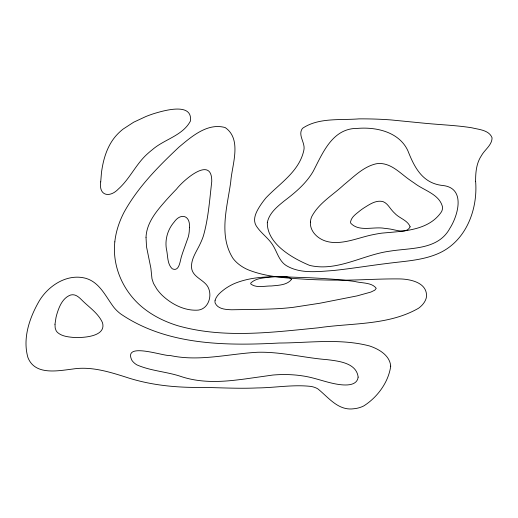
<?xml version="1.0" encoding="UTF-8"?>
<svg xmlns="http://www.w3.org/2000/svg" width="518" height="518" viewBox="0 0 518 518"><rect width="100%" height="100%" fill="white"/><g stroke="black" fill="none" stroke-linecap="round" stroke-linejoin="round"><path stroke-width="0.78" d="M189.433 227.318L189.258 231.41A77.247 50.68 -17.2 0 1 188.332 236.81L182.835 252.279A133.152 87.354 -17.2 0 0 181.753 255.627C180.011 260.042 179.688 272.332 172.229 268.771C166.964 263.798 168.039 255.562 166.401 249.041C164.821 239.504 167.722 229.455 174.061 222.164C180.627 212.607 190.404 215.268 189.433 227.318M100.719 181.883C98.556 196.044 109.848 198.018 118.434 188.966C130.031 178.619 136.176 163.604 147.954 153.393A63.824 41.874 -17.2 0 1 152.35 149.702C164.232 139.251 182.601 135.774 190.384 121.128C193.013 101.936 163.682 110.664 153.969 113.591A87.4 57.343 -17.2 0 0 146.07 116.446L133.709 122.196L123.122 129.079A48.796 32.012 -17.2 0 0 117.813 133.851C109.162 142.605 104.662 154.526 102.46 166.433A212.225 139.232 -17.2 0 0 101.463 172.669L100.719 181.883M475.621 181.268C477.952 209.822 465.805 241.647 438.105 253.606C422.015 260.593 404.215 261.156 387.082 263.481C369.101 265.656 351.23 268.661 333.21 270.532C317.605 271.594 300.149 274.041 286.104 265.481C279.28 261.046 277.344 252.784 273.439 246.167C268.946 238.209 260.748 233.268 256.028 225.518C252.272 218.803 256.572 211.286 260.25 205.575A99.857 65.508 -17.2 0 1 266.064 197.753C279.979 183.126 299.346 171.445 303.865 150.168C305.607 142.735 297.416 135.217 302.447 128.373C318.661 117.34 340.332 120.396 359.013 118.868A320.338 210.159 -17.2 0 1 372.5 119.004A314.089 206.06 -17.2 0 1 390.844 119.917L420.143 122.805A556.869 365.339 -17.2 0 0 433.288 124.009C446.192 125.078 459.162 125.725 471.956 127.816C478.91 129.571 489.193 130.031 492.081 137.859C491.996 145.241 484.647 149.676 481.39 155.717C476.372 163.215 475.55 172.488 475.621 181.268M146.024 237.289L146.516 246.743L150.874 268.182L151.988 278.833L153.496 283.404L156.799 288.999A97.585 64.018 -17.2 0 0 161.894 295.04C171.497 304.254 184.79 311.15 198.375 310.101C209.324 308.553 212.93 293.887 207.109 285.612C202.434 279.183 192.307 276.599 191.53 267.573C190.993 258.527 197.008 250.984 200.511 243.11A103.71 68.039 -17.2 0 0 203.393 235.936C208.424 218.279 209.609 199.773 211.752 181.611C212.179 154.765 183.353 180.27 176.644 188.96A371.807 243.926 -17.2 0 0 166.375 199.948C157.006 210.561 146.62 222.39 146.024 237.289M310.386 222.054C309.764 231.799 318.492 239.478 327.357 241.55A30.309 19.885 -17.2 0 0 334.447 242.534C348.128 242.832 360.845 236.92 374.106 234.453A80.976 53.127 -17.2 0 1 381.857 233.139C402.661 231.119 428.671 230.996 441.569 211.655A18.428 12.089 -17.2 0 0 442.573 207.194C439.588 194.133 423.931 190.585 414.439 183.165A189.504 124.326 -17.2 0 1 410.463 180.445C400.887 173.996 392.249 163.74 379.856 163.468A15.151 9.939 -17.2 0 0 375.9 163.856C363.215 166.854 353.846 176.767 344.03 184.667C333.029 195.001 318.848 202.978 311.694 216.705A30.925 20.293 -17.2 0 0 310.386 222.054M54.986 324.242L55.199 328.056L56.067 330.529A16.984 11.143 -17.2 0 0 57.731 332.66C61.92 336.201 67.67 336.881 72.934 337.386A50.272 32.984 -17.2 0 0 80.037 337.483C88.539 337.16 106.022 334.978 102.499 322.701C98.744 314.264 91.038 308.637 84.421 302.538C80.588 299.158 76.677 293.512 70.817 294.956C62.73 297.688 59.156 306.591 56.889 314.115A118.849 77.972 -17.2 0 0 55.983 317.644L54.986 324.242M390.714 366.122C388.532 382.245 377.337 397.397 363.694 405.97A18.292 11.998 -17.2 0 1 353.8 408.754C338.15 410.942 328.496 397.364 317.78 388.83A24.352 15.98 -17.2 0 0 311.221 386.46C293.266 384.35 275.2 387.781 257.206 387.937C238.973 388.759 220.739 387.71 202.512 387.399C176.554 387.788 150.414 385.314 125.68 377.052C108.54 371.626 90.656 366.148 72.481 369.075C57.492 370.888 34.861 375.544 27.914 357.498C22.41 338.254 29.578 317.586 39.277 300.887C48.64 285.314 67.651 273.115 86.195 278.438C99.993 282.692 105.84 296.853 113.921 307.42A75.971 49.838 -17.2 0 0 120.545 313.83C166.757 345.428 225.505 345.869 279.299 343.026C309.298 342.903 340.196 338.222 369.612 345.985C378.885 349.087 389.782 355.303 390.714 366.122M114.821 241.867C111.966 267.664 124.314 293.674 144.826 309.201A142.599 93.557 -17.2 0 0 178.075 325.803C223.828 338.701 271.846 332.362 318.343 327.81C351.8 322.824 388.474 325.582 418.635 308.191A22.358 14.672 -17.2 0 0 426.495 296.717C427.486 282.129 409.304 278.82 398.135 278.911C377.674 278.729 357.245 280.406 336.784 280.134A525.323 344.645 -17.2 0 1 306.539 279.325C286.739 277.965 266.284 277.234 247.682 269.6A62.121 40.754 -17.2 0 1 232.958 258.307C218.337 235.353 227.363 206.708 230.743 181.805C231.922 165.015 242.34 139.329 225.175 127.564C207.472 122.578 191.505 136.623 178.891 147.177C158.197 166.654 137.769 187.289 123.99 212.406A143 93.816 -17.2 0 0 114.821 241.867M267.307 222.708C267.074 243.887 292.534 258.314 309.673 265.41C337.38 271.963 363.17 254.578 390.138 251.12C411.039 247.701 438.086 250.162 449.864 228.328C458.106 215.41 465.87 188.176 443.091 185.535C422.811 183.573 414.672 167.968 407.964 150.952C399.443 132.103 376.638 126.858 357.796 128.38C332.55 127.978 322.947 152.629 313.215 171.316C306.157 183.482 295.254 192.618 284.188 200.99C277.117 206.779 269.062 213.202 267.307 222.708M410.133 226.8C406.216 234.583 395.092 229.442 388.442 228.801A53.989 35.418 -17.2 0 0 384.557 228.347C373.718 226.321 359.324 232.174 350.861 223.349A8.528 5.594 -17.2 0 1 350.576 221.704C351.554 216.628 356.559 213.675 360.217 210.548A69.36 45.506 -17.2 0 1 363.539 208.171C369.289 204.616 375.997 199.67 383.126 201.664C387.561 203.38 389.659 207.99 392.748 211.266A59.337 38.928 -17.2 0 0 394.664 213.209C399.229 218.305 407.634 220.137 410.133 226.8M358.152 377.123C357.031 386.266 345.007 385.379 338.267 384.395C326.217 382.562 314.886 377.635 302.803 375.932A99.767 65.456 -17.2 0 0 291.498 374.747A101.133 66.349 -17.2 0 0 283.825 374.546A98.841 64.847 -17.2 0 0 272.792 375.051L246.95 378.697A192.657 126.398 -17.2 0 1 237.671 379.875C219.133 382.135 200.026 382.621 182.038 376.839C167.301 371.659 151.152 371.134 136.856 364.866A29.027 19.043 -17.2 0 1 131.928 360.373C122.494 341.284 164.051 356.572 170.234 355.523C199.352 361.829 228.47 353.839 257.543 352.266C281.099 351.644 304.053 357.873 327.428 359.686C338.74 361.111 356.507 362.924 358.152 377.123M215.119 300.259L215.009 300.88A11.649 7.641 -17.2 0 0 215.229 303.166C218.065 309.24 226.023 309.57 231.85 309.77C247.727 309.466 263.623 309.486 279.487 308.579A196.367 128.827 -17.2 0 0 293.162 307.336L319.794 303.244L357.07 295.895L370.862 292.074L374.767 290.19L376.243 288.345C371.775 282.18 361.564 283.365 354.739 281.455C339.691 279.461 324.533 278.509 309.382 277.719C284.479 277.266 258.165 273.802 234.492 283.521A39.465 25.894 -17.2 0 0 224.974 288.895C221.011 291.906 216.595 295.286 215.119 300.259M291.504 279.435C286.94 285.256 278.224 285.269 271.38 285.975C264.724 285.819 256.313 288.371 250.757 283.929A2.493 1.638 -17.2 0 1 250.88 282.957C256.138 277.888 264.439 277.978 271.264 276.897A72.811 47.766 -17.2 0 1 276.58 276.58C281.19 277.136 288.539 275.168 291.504 279.435"/></g></svg>
